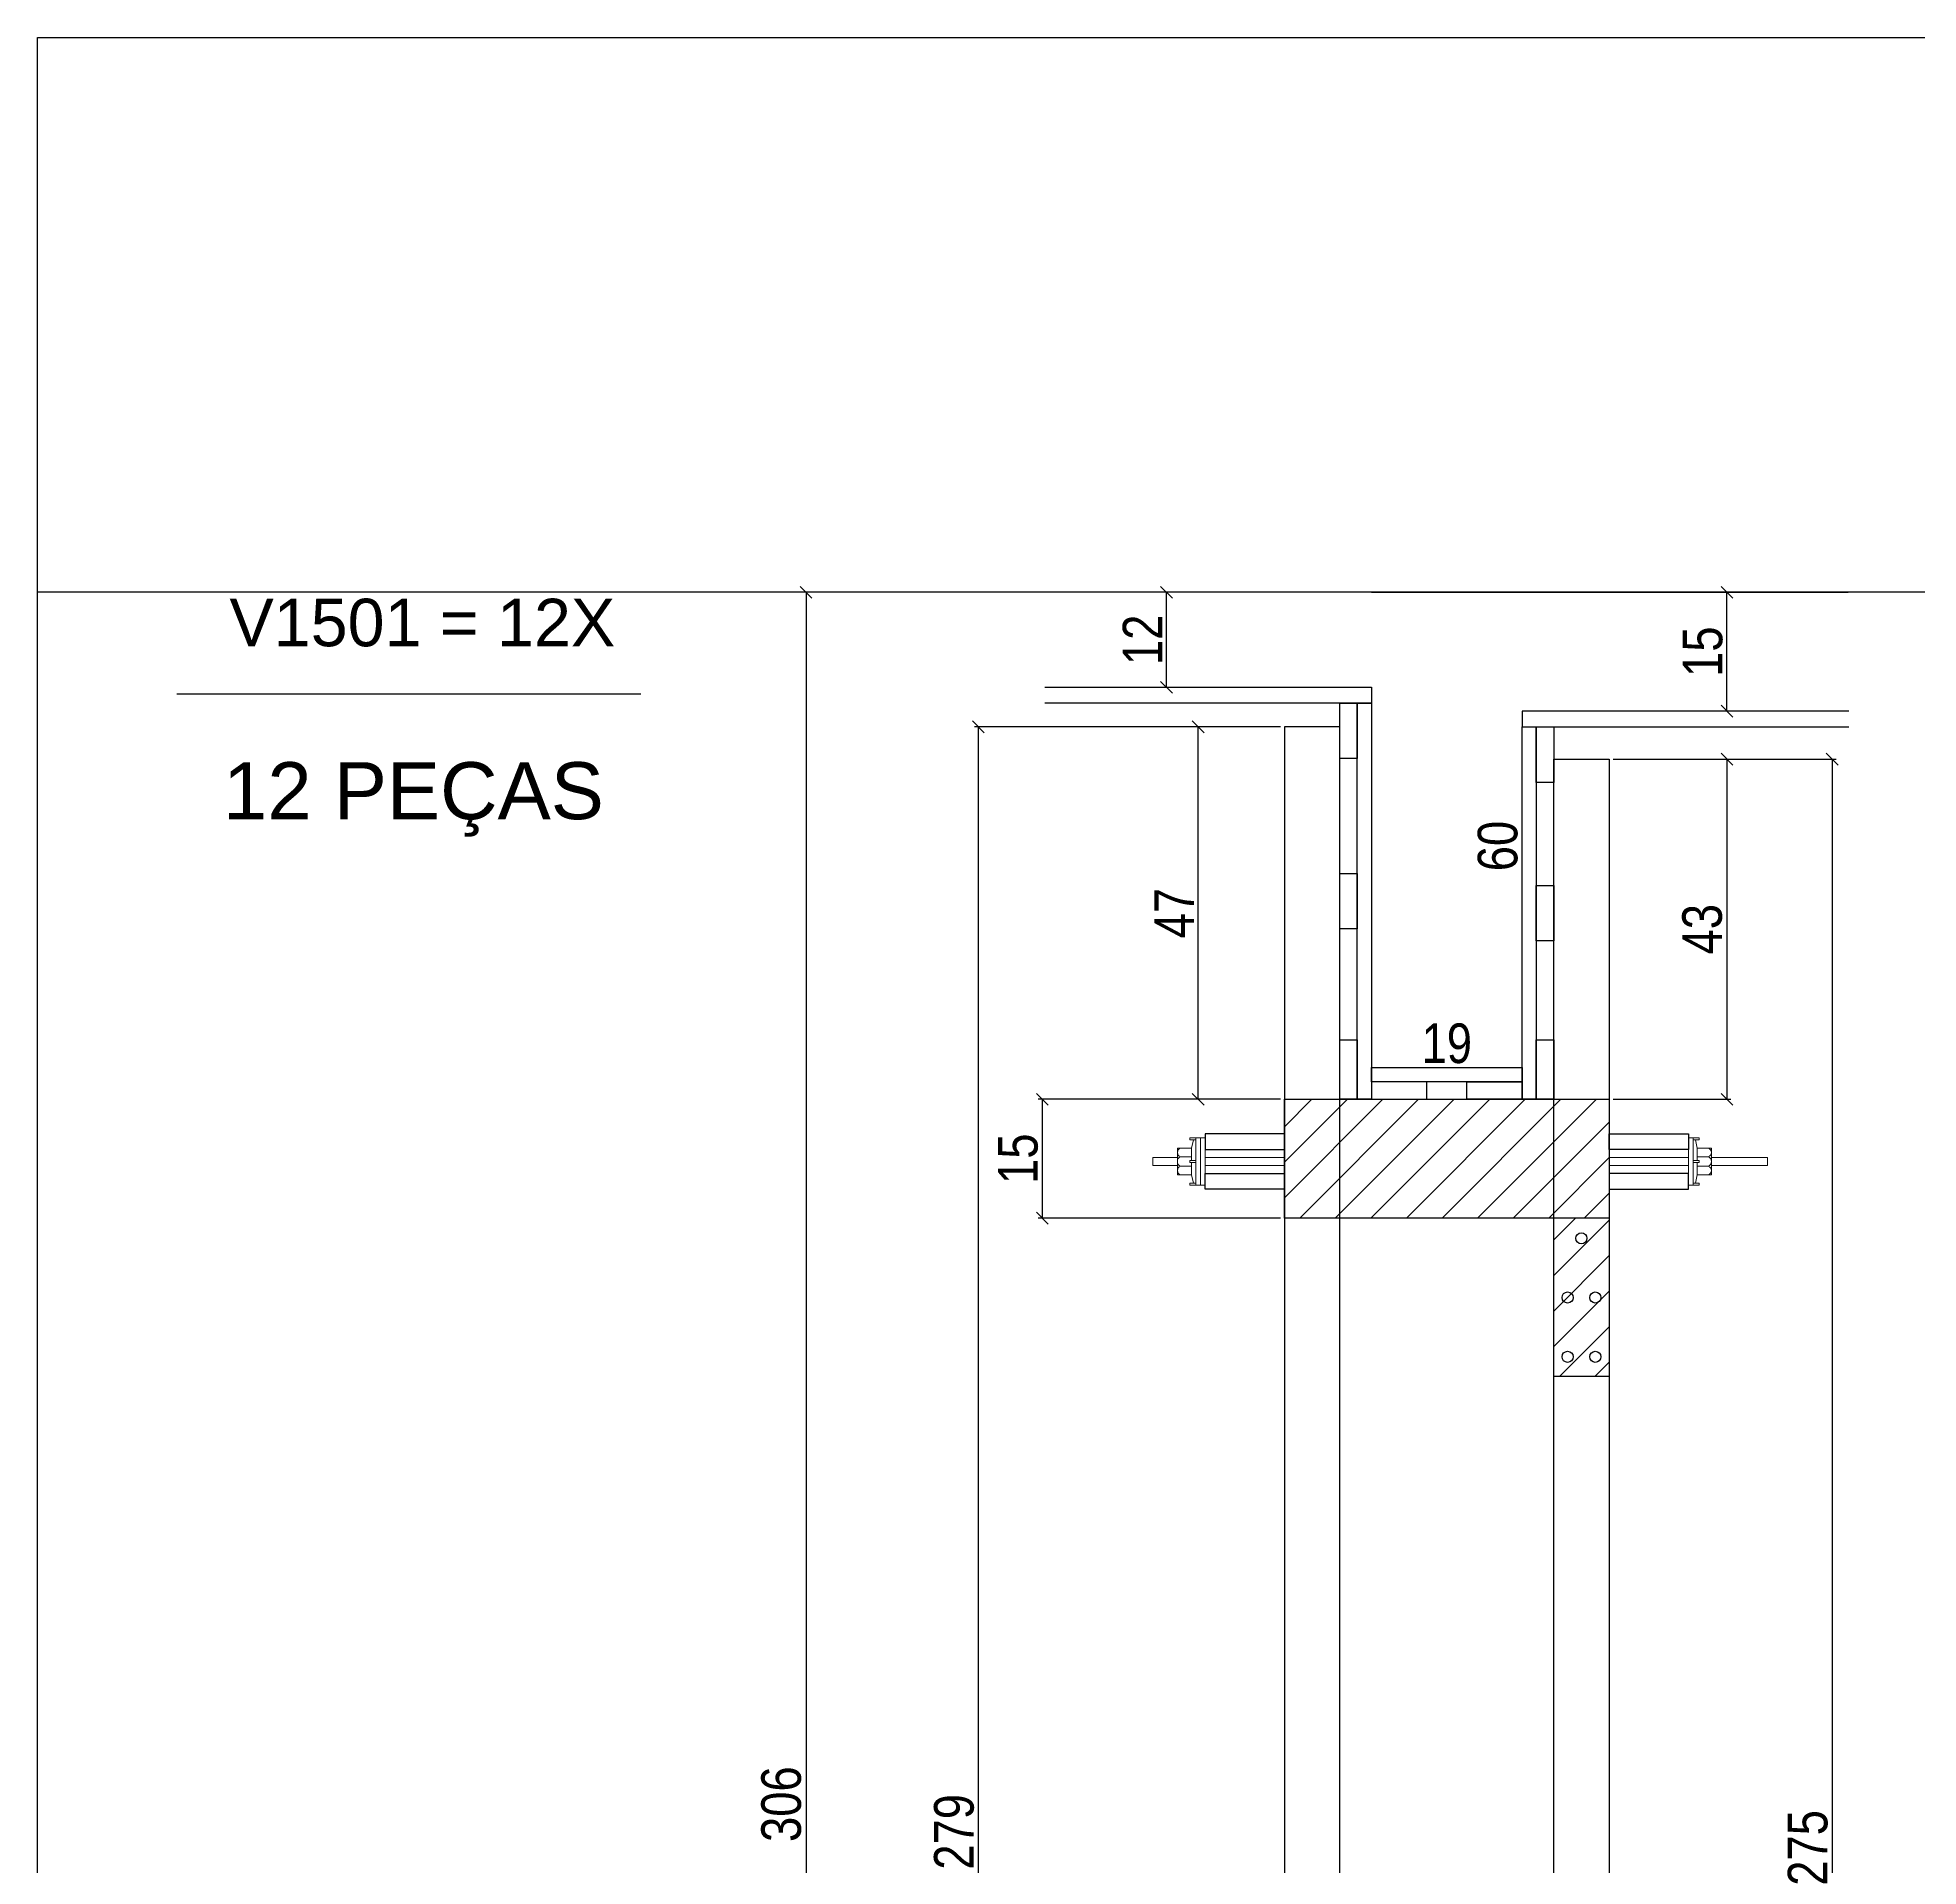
# Model space of a CAD drawing. Extents: x 17311 to 161354, y 153625 to 211469.
# Drawn here: x 17860.1 to 18335, y 207878.9 to 208340.7 of the extents above; entities that cross this region are included whole.
import ezdxf

# ---------------------------------------------------------------- set-up
doc = ezdxf.new("R2010")
doc.units = 0
doc.layers.get('0').update_dxf_attribs({"linetype": 'CONTINUOUS'})
doc.layers.get('DEFPOINTS').update_dxf_attribs({"linetype": 'CONTINUOUS'})
for name, color, linetype in [('8', 111, 'CONTINUOUS'), ('COTA', 241, 'CONTINUOUS'), ('detalhes', 4, 'CONTINUOUS'), ('HACHURA', 8, 'CONTINUOUS'), ('TIRAS REESCORAMENTO', 252, 'CONTINUOUS'), ('VIGAS', 3, 'CONTINUOUS')]:
    doc.layers.add(name, color=color, linetype=linetype)
doc.layers.add('BARRA_ANCORAGEM', color=1, linetype='CONTINUOUS', lineweight=15)
doc.styles.add('COTA TECNICA 2X', font='techl___.ttf', dxfattribs={"height": 10})
doc.styles.add('R80-50', font='arial.ttf', dxfattribs={"height": 10})
doc.dimstyles.new('SECAO', dxfattribs={"dimscale": 0.333333, "dimtxt": 5, "dimasz": 9, "dimexe": 3, "dimexo": 3, "dimgap": 3, "dimtad": 1, "dimdec": 1, "dimlfac": 0.5, "dimzin": 12, "dimdsep": 46, "dimtxsty": 'COTA TECNICA 2X', "dimblk1": 'OBLIQUE', "dimblk2": 'OBLIQUE', "dimsah": 1, "dimcen": 0.9, "dimclrd": 4, "dimclre": 4, "dimclrt": 240, "dimadec": 1, "dimazin": 3, "dimtfac": 1, "dimtdec": 1, "dimtmove": 0, "dimatfit": 3, "dimfxl": 1, "dimtolj": 1, "dimtzin": 12, "dimarcsym": 0})

# ---------------------------------------------------------------- blocks, each defined once
blk = doc.blocks.new('_Oblique')
at = {"color": 0, "linetype": 'ByBlock', "lineweight": -2}
blk.add_line((-0.5, -0.5), (0.5, 0.5), dxfattribs=at)
blk = doc.blocks.new('*D2809')
at = {"layer": 'DEFPOINTS', "color": 0, "transparency": 16777216}
for p in [(18174.93, 208166.66), (18097.63, 207608.57), (18174.93, 207608.57)]:
    blk.add_point(p, dxfattribs=at)
at = {"layer": 'detalhes', "color": 4, "lineweight": -2, "transparency": 16777216}
for p, q in [((18173.93, 208166.66), (18096.63, 208166.66)), ((18097.63, 208166.66), (18097.63, 207608.57)), ((18173.93, 207608.57), (18096.63, 207608.57))]:
    blk.add_line(p, q, dxfattribs=at)
at = {"layer": 'detalhes', "color": 4, "lineweight": -2, "transparency": 16777216, "xscale": 3, "yscale": 3, "zscale": 3}
for p, rotation in [((18097.63, 208166.66), 90), ((18097.63, 207608.57), 270)]:
    blk.add_blockref('_Oblique', p, dxfattribs=dict(at, rotation=rotation))
at = {"layer": 'detalhes', "color": 240, "transparency": 16777216, "insert": (18091.53, 207887.61), "char_height": 10, "attachment_point": 5, "rotation": 90, "style": 'COTA TECNICA 2X'}
blk.add_mtext('\\A1;279', dxfattribs=at)
blk = doc.blocks.new('*D2815')
at = {"layer": 'DEFPOINTS', "color": 0, "transparency": 16777216}
for p in [(18153.16, 208166.66), (18174.93, 208166.66), (18174.93, 208072.61)]:
    blk.add_point(p, dxfattribs=at)
at = {"layer": 'detalhes', "color": 4, "lineweight": -2, "transparency": 16777216}
for p, q in [((18173.93, 208166.66), (18152.16, 208166.66)), ((18153.16, 208072.61), (18153.16, 208166.66)), ((18173.93, 208072.61), (18152.16, 208072.61))]:
    blk.add_line(p, q, dxfattribs=at)
at = {"layer": 'detalhes', "color": 4, "lineweight": -2, "transparency": 16777216, "xscale": 3, "yscale": 3, "zscale": 3}
for p, rotation in [((18153.16, 208166.66), 90), ((18153.16, 208072.61), 270)]:
    blk.add_blockref('_Oblique', p, dxfattribs=dict(at, rotation=rotation))
at = {"layer": 'detalhes', "color": 240, "transparency": 16777216, "insert": (18147.08, 208119.63), "char_height": 10, "attachment_point": 5, "rotation": 90, "style": 'COTA TECNICA 2X'}
blk.add_mtext('\\A1;47', dxfattribs=at)
blk = doc.blocks.new('*D2816')
at = {"layer": 'DEFPOINTS', "color": 0, "transparency": 16777216}
for p in [(18256.93, 208158.54), (18256.93, 208072.61), (18286.68, 208072.61)]:
    blk.add_point(p, dxfattribs=at)
at = {"layer": 'detalhes', "color": 4, "lineweight": -2, "transparency": 16777216}
for p, q in [((18257.93, 208158.54), (18287.68, 208158.54)), ((18286.68, 208158.54), (18286.68, 208072.61)), ((18257.93, 208072.61), (18287.68, 208072.61))]:
    blk.add_line(p, q, dxfattribs=at)
at = {"layer": 'detalhes', "color": 4, "lineweight": -2, "transparency": 16777216, "xscale": 3, "yscale": 3, "zscale": 3}
for p, rotation in [((18286.68, 208158.54), 90), ((18286.68, 208072.61), 270)]:
    blk.add_blockref('_Oblique', p, dxfattribs=dict(at, rotation=rotation))
at = {"layer": 'detalhes', "color": 240, "transparency": 16777216, "insert": (18280.46, 208115.57), "char_height": 10, "attachment_point": 5, "rotation": 90, "style": 'COTA TECNICA 2X'}
blk.add_mtext('\\A1;43', dxfattribs=at)
blk = doc.blocks.new('*D2817')
at = {"layer": 'DEFPOINTS', "color": 0, "transparency": 16777216}
for p in [(18188.93, 208200.66), (18054.13, 207588.57), (18174.93, 207588.57)]:
    blk.add_point(p, dxfattribs=at)
at = {"layer": 'detalhes', "color": 4, "lineweight": -2, "transparency": 16777216}
for p, q in [((18187.93, 208200.66), (18053.13, 208200.66)), ((18054.13, 208200.66), (18054.13, 207588.57)), ((18173.93, 207588.57), (18053.13, 207588.57))]:
    blk.add_line(p, q, dxfattribs=at)
at = {"layer": 'detalhes', "color": 4, "lineweight": -2, "transparency": 16777216, "xscale": 3, "yscale": 3, "zscale": 3}
for p, rotation in [((18054.13, 208200.66), 90), ((18054.13, 207588.57), 270)]:
    blk.add_blockref('_Oblique', p, dxfattribs=dict(at, rotation=rotation))
at = {"layer": 'detalhes', "color": 240, "transparency": 16777216, "insert": (18047.91, 207894.61), "char_height": 10, "attachment_point": 5, "rotation": 90, "style": 'COTA TECNICA 2X'}
blk.add_mtext('\\A1;306', dxfattribs=at)
blk = doc.blocks.new('*D2819')
at = {"layer": 'DEFPOINTS', "color": 0, "transparency": 16777216}
for p in [(18211.96, 208200.66), (18234.93, 208200.66), (18211.96, 208080.61)]:
    blk.add_point(p, dxfattribs=at)
at = {"layer": 'detalhes', "color": 240, "transparency": 16777216, "insert": (18228.82, 208136.58), "char_height": 10, "attachment_point": 5, "rotation": 90, "style": 'COTA TECNICA 2X'}
blk.add_mtext('\\A1;60', dxfattribs=at)
blk = doc.blocks.new('*D2820')
at = {"layer": 'DEFPOINTS', "color": 0, "transparency": 16777216}
for p in [(18196.93, 208080.61), (18234.93, 208080.61), (18234.93, 208080.61)]:
    blk.add_point(p, dxfattribs=at)
at = {"layer": 'detalhes', "color": 240, "transparency": 16777216, "insert": (18215.93, 208086.7), "char_height": 10, "attachment_point": 5, "style": 'COTA TECNICA 2X'}
blk.add_mtext('\\A1;19', dxfattribs=at)
blk = doc.blocks.new('*D2823')
at = {"layer": 'DEFPOINTS', "color": 0, "transparency": 16777216}
for p in [(18286.68, 208200.66), (18286.68, 208200.66), (18286.68, 208170.66)]:
    blk.add_point(p, dxfattribs=at)
at = {"layer": 'detalhes', "color": 4, "lineweight": -2, "transparency": 16777216}
for p, q in [((18286.68, 208170.66), (18286.68, 208200.66)), ((18287.68, 208200.66), (18287.68, 208200.66)), ((18287.68, 208170.66), (18287.68, 208170.66))]:
    blk.add_line(p, q, dxfattribs=at)
at = {"layer": 'detalhes', "color": 4, "lineweight": -2, "transparency": 16777216, "xscale": 3, "yscale": 3, "zscale": 3}
for p, rotation in [((18286.68, 208200.66), 90), ((18286.68, 208170.66), 270)]:
    blk.add_blockref('_Oblique', p, dxfattribs=dict(at, rotation=rotation))
at = {"layer": 'detalhes', "color": 240, "transparency": 16777216, "insert": (18280.57, 208185.66), "char_height": 10, "attachment_point": 5, "rotation": 90, "style": 'COTA TECNICA 2X'}
blk.add_mtext('\\A1;15', dxfattribs=at)
blk = doc.blocks.new('*D2824')
at = {"layer": 'DEFPOINTS', "color": 0, "transparency": 16777216}
for p in [(18257.93, 208158.54), (18257.93, 207608.57), (18313.22, 207608.57)]:
    blk.add_point(p, dxfattribs=at)
at = {"layer": 'detalhes', "color": 4, "lineweight": -2, "transparency": 16777216}
for p, q in [((18258.93, 208158.54), (18314.22, 208158.54)), ((18313.22, 208158.54), (18313.22, 207608.57)), ((18258.93, 207608.57), (18314.22, 207608.57))]:
    blk.add_line(p, q, dxfattribs=at)
at = {"layer": 'detalhes', "color": 4, "lineweight": -2, "transparency": 16777216, "xscale": 3, "yscale": 3, "zscale": 3}
for p, rotation in [((18313.22, 208158.54), 90), ((18313.22, 207608.57), 270)]:
    blk.add_blockref('_Oblique', p, dxfattribs=dict(at, rotation=rotation))
at = {"layer": 'detalhes', "color": 240, "transparency": 16777216, "insert": (18307.11, 207883.55), "char_height": 10, "attachment_point": 5, "rotation": 90, "style": 'COTA TECNICA 2X'}
blk.add_mtext('\\A1;275', dxfattribs=at)
blk = doc.blocks.new('*D2829')
at = {"layer": 'DEFPOINTS', "color": 0, "transparency": 16777216}
for p in [(18145.17, 208200.66), (18145.17, 208200.66), (18145.17, 208176.66)]:
    blk.add_point(p, dxfattribs=at)
at = {"layer": 'detalhes', "color": 4, "lineweight": -2, "transparency": 16777216}
for p, q in [((18144.17, 208200.66), (18144.17, 208200.66)), ((18145.17, 208176.66), (18145.17, 208200.66)), ((18144.17, 208176.66), (18144.17, 208176.66))]:
    blk.add_line(p, q, dxfattribs=at)
at = {"layer": 'detalhes', "color": 4, "lineweight": -2, "transparency": 16777216, "xscale": 3, "yscale": 3, "zscale": 3}
for p, rotation in [((18145.17, 208200.66), 90), ((18145.17, 208176.66), 270)]:
    blk.add_blockref('_Oblique', p, dxfattribs=dict(at, rotation=rotation))
at = {"layer": 'detalhes', "color": 240, "transparency": 16777216, "insert": (18139.11, 208188.66), "char_height": 10, "attachment_point": 5, "rotation": 90, "style": 'COTA TECNICA 2X'}
blk.add_mtext('\\A1;12', dxfattribs=at)
blk = doc.blocks.new('*D3287')
at = {"layer": 'DEFPOINTS', "color": 0, "transparency": 16777216}
for p in [(18174.93, 208072.61), (18113.79, 208042.61), (18174.93, 208042.61)]:
    blk.add_point(p, dxfattribs=at)
at = {"layer": 'detalhes', "color": 4, "lineweight": -2, "transparency": 16777216}
for p, q in [((18173.93, 208072.61), (18112.79, 208072.61)), ((18113.79, 208072.61), (18113.79, 208042.61)), ((18173.93, 208042.61), (18112.79, 208042.61))]:
    blk.add_line(p, q, dxfattribs=at)
at = {"layer": 'detalhes', "color": 4, "lineweight": -2, "transparency": 16777216, "xscale": 3, "yscale": 3, "zscale": 3}
for p, rotation in [((18113.79, 208072.61), 90), ((18113.79, 208042.61), 270)]:
    blk.add_blockref('_Oblique', p, dxfattribs=dict(at, rotation=rotation))
at = {"layer": 'detalhes', "color": 240, "transparency": 16777216, "insert": (18107.68, 208057.61), "char_height": 10, "attachment_point": 5, "rotation": 90, "style": 'COTA TECNICA 2X'}
blk.add_mtext('\\A1;15', dxfattribs=at)
blk = doc.blocks.new('A$C51C4441F')
at = {"layer": 'BARRA_ANCORAGEM'}
for p, q in [((-2.25, 3.4), (-1.79, 5.5)), ((-2.25, 3.4), (-5.81, 3.39)), ((-5.81, 3.39), (-5.81, -3.39)), ((-2.25, 1.2), (-5.02, 1.2)), ((-2.25, 3.4), (-2.25, 3.4)), ((-2.25, 3.4), (-2.25, 0.25)), ((-2.25, -3.4), (-5.81, -3.39)), ((-2.25, -1.2), (-5.02, -1.2)), ((-2.25, -0.25), (-2.25, -3.4)), ((-2.25, -3.4), (-1.79, -5.5))]:
    blk.add_line(p, q, dxfattribs=at)
for points in [[(-2.7, 6), (-1.2, 6), (-1.2, 5.5), (-2.7, 5.5)], [(-1.2, -6), (0, -6), (0, 6), (-1.2, 6)], [(-2.7, 0.25), (-1.2, 0.25), (-1.2, -0.25), (-2.7, -0.25)], [(-2.7, -6), (-1.2, -6), (-1.2, -5.5), (-2.7, -5.5)]]:
    blk.add_lwpolyline(points, close=True, dxfattribs=at)
for centre, radius, start, end in [((-4.66, 2.3), 1.15, 107.7845, 252.2718), ((-4.52, 0), 1.3, 112.648, 247.4083), ((-4.66, -2.3), 1.15, 107.7845, 252.2718)]:
    blk.add_arc(centre, radius, start, end, dxfattribs=at)

msp = doc.modelspace()

# ---------------------------------------------------------------- hatches: boundary and pattern name
at = {"layer": 'COTA'}
h = msp.add_hatch(dxfattribs=at)
h.set_pattern_fill('ANSI31', color=256, scale=2, style=0)
h.set_pattern_definition([(45, (-6440.0255, -5224.458), (-4.49012806, 4.49012806), [])])
h.paths.add_polyline_path([(18256.93, 208055.91), (18256.93, 208072.61), (18174.93, 208072.61), (18174.93, 208042.61), (18256.93, 208042.61), (18256.93, 208053.91), (18256.93, 208054.91), (18256.93, 208056.91)])
h = msp.add_hatch(dxfattribs=at)
h.set_pattern_fill('ANSI31', color=256, scale=2, style=0)
h.set_pattern_definition([(45, (-5416.802, 9783.201), (-4.49012806, 4.49012806), [])])
h.paths.add_polyline_path([(18243.05, 208002.58), (18257.05, 208002.58), (18257.05, 208042.52), (18243.05, 208042.52)])

# ---------------------------------------------------------------- linework, layer by layer
msp.add_line((18256.93, 208002.58), (18242.93, 208002.58))
at = {"linetype": 'Continuous'}
for points in [[(18174.93, 207608.57), (18188.93, 207608.57), (18188.93, 208166.66), (18174.93, 208166.66)], [(18256.93, 207608.57), (18242.93, 207608.57), (18242.93, 208158.54), (18256.93, 208158.54)], [(18256.93, 208042.61), (18174.93, 208042.61), (18174.93, 208072.61), (18256.93, 208072.61)]]:
    msp.add_lwpolyline(points, close=True, dxfattribs=at)
for centre in [(18249.93, 208037.52), (18246.43, 208022.55), (18253.43, 208022.55), (18246.43, 208007.58), (18253.43, 208007.58)]:
    msp.add_circle(centre, 1.4)
at = {"layer": '8', "color": 5, "linetype": 'Continuous'}
msp.add_lwpolyline([(18456.91, 207375.96), (17860.1, 207375.96), (17860.1, 208340.74), (18456.91, 208340.74)], close=True, dxfattribs=at)
at = {"layer": 'BARRA_ANCORAGEM'}
for points in [[(18153.73, 208062.91), (18154.93, 208062.91), (18154.93, 208050.91), (18153.73, 208050.91)], [(18278.13, 208062.91), (18276.93, 208062.91), (18276.93, 208050.91), (18278.13, 208050.91)], [(18141.73, 208055.91), (18147.91, 208055.91), (18147.91, 208057.91), (18141.73, 208057.91)], [(18154.93, 208055.91), (18174.93, 208055.91), (18174.93, 208057.91), (18154.93, 208057.91)], [(18276.93, 208055.91), (18256.93, 208055.91), (18256.93, 208057.91), (18276.93, 208057.91)], [(18282.74, 208055.91), (18296.93, 208055.91), (18296.93, 208057.91), (18282.74, 208057.91)]]:
    msp.add_lwpolyline(points, close=True, dxfattribs=at)
at = {"layer": 'HACHURA', "color": 7}
msp.add_line((17895.25, 208175.04), (18012.4, 208175.04), dxfattribs=at)
at = {"layer": 'TIRAS REESCORAMENTO', "linetype": 'ByBlock'}
for p, q in [((22634.59, 208200.66), (17860.1, 208200.66)), ((18196.93, 208200.66), (18317.27, 208200.66)), ((18234.93, 208166.66), (18317.41, 208166.66))]:
    msp.add_line(p, q, dxfattribs=at)
for points in [[(18114.44, 208176.66), (18196.93, 208176.66), (18196.93, 208172.66), (18114.44, 208172.66)], [(18196.93, 208072.61), (18193.33, 208072.61), (18193.33, 208172.66), (18196.93, 208172.66), (18196.93, 208072.61)], [(18317.41, 208170.66), (18234.93, 208170.66), (18234.93, 208166.66), (18317.41, 208166.66)], [(18238.53, 208072.61), (18234.93, 208072.61), (18234.93, 208166.66), (18238.53, 208166.66), (18238.53, 208072.61)]]:
    msp.add_lwpolyline(points, dxfattribs=at)
for points in [[(18188.93, 208172.66), (18193.33, 208172.66), (18193.33, 208158.66), (18188.93, 208158.66)], [(18238.53, 208166.66), (18242.93, 208166.66), (18242.93, 208152.66), (18238.53, 208152.66)], [(18188.93, 208129.63), (18193.33, 208129.63), (18193.33, 208115.63), (18188.93, 208115.63)], [(18238.53, 208126.63), (18242.93, 208126.63), (18242.93, 208112.63), (18238.53, 208112.63)], [(18188.93, 208087.61), (18193.33, 208087.61), (18193.33, 208072.61), (18188.93, 208072.61)], [(18238.53, 208087.61), (18242.93, 208087.61), (18242.93, 208072.61), (18238.53, 208072.61)], [(18234.93, 208077.01), (18196.93, 208077.01), (18196.93, 208080.61), (18234.93, 208080.61)], [(18210.89, 208072.61), (18210.89, 208077.01), (18196.93, 208077.01), (18196.93, 208072.61)], [(18220.96, 208072.61), (18220.96, 208077.01), (18234.93, 208077.01), (18234.93, 208072.61)], [(18154.93, 208059.91), (18174.93, 208059.91), (18174.93, 208063.91), (18154.93, 208063.91)], [(18276.93, 208059.91), (18256.93, 208059.91), (18256.93, 208063.91), (18276.93, 208063.91)], [(18154.93, 208053.91), (18174.93, 208053.91), (18174.93, 208049.91), (18154.93, 208049.91)], [(18276.93, 208053.91), (18256.93, 208053.91), (18256.93, 208049.91), (18276.93, 208049.91)]]:
    msp.add_lwpolyline(points, close=True, dxfattribs=at)

# ---------------------------------------------------------------- block references
at = {"layer": 'BARRA_ANCORAGEM', "xscale": -1, "rotation": 180}
msp.add_blockref('A$C51C4441F', (18153.73, 208056.91), dxfattribs=at)
at = {"layer": 'BARRA_ANCORAGEM', "xscale": -1}
msp.add_blockref('A$C51C4441F', (18276.93, 208056.91), dxfattribs=at)

# ---------------------------------------------------------------- texts
at = {"layer": 'VIGAS', "color": 7, "attachment_point": 1, "style": 'R80-50'}
for s, width, insert, char_height in [('V1501 = 12X', 124.324, (17908.55, 208199.03), 12), ('12 PEÇAS', 162.221, (17906.93, 208157.75), 14.4)]:
    msp.add_mtext_dynamic_manual_height_columns(s, width=width, gutter_width=50, heights=[0], dxfattribs=dict(at, insert=insert, char_height=char_height))

# ---------------------------------------------------------------- dimensions: what is measured, and where the dimension line sits
at = {"layer": 'detalhes', "color": 3}
for base, p1, p2, picture, middle in [((18054.13, 207588.57), (18188.93, 208200.66), (18174.93, 207588.57), '*D2817', (18047.91, 207894.61)), ((18145.17, 208200.66), (18145.17, 208176.66), (18145.17, 208200.66), '*D2829', (18139.11, 208188.66)), ((18286.68, 208200.66), (18286.68, 208170.66), (18286.68, 208200.66), '*D2823', (18280.57, 208185.66)), ((18097.63, 207608.57), (18174.93, 208166.66), (18174.93, 207608.57), '*D2809', (18091.53, 207887.61)), ((18153.16, 208166.66), (18174.93, 208072.61), (18174.93, 208166.66), '*D2815', (18147.08, 208119.63)), ((18286.68, 208072.61), (18256.93, 208158.54), (18256.93, 208072.61), '*D2816', (18280.46, 208115.57)), ((18313.22, 207608.57), (18257.93, 208158.54), (18257.93, 207608.57), '*D2824', (18307.11, 207883.55)), ((18113.79, 208042.61), (18174.93, 208072.61), (18174.93, 208042.61), '*D3287', (18107.68, 208057.61))]:
    dim = msp.add_linear_dim(base=base, p1=p1, p2=p2, angle=90, dimstyle='SECAO', dxfattribs=at)
    dim.commit()
    dim.dimension.update_dxf_attribs({"geometry": picture, "text_midpoint": middle})
dim = msp.add_linear_dim(base=(18234.93, 208200.66), p1=(18211.96, 208080.61), p2=(18211.96, 208200.66), angle=90, dimstyle='SECAO', override={"dimse1": 1, "dimse2": 1, "dimsd1": 1, "dimsd2": 1}, dxfattribs=at)
dim.commit()
dim.dimension.update_dxf_attribs({"geometry": '*D2819', "text_midpoint": (18234.93, 208136.58), "dimtype": 160})
dim = msp.add_linear_dim(base=(18234.93, 208080.61), p1=(18196.93, 208080.61), p2=(18234.93, 208080.61), dimstyle='SECAO', override={"dimse1": 1, "dimse2": 1, "dimsd1": 1, "dimsd2": 1}, dxfattribs=at)
dim.commit()
dim.dimension.update_dxf_attribs({"geometry": '*D2820', "text_midpoint": (18215.93, 208080.61), "dimtype": 160})

doc.saveas('drawing.dxf')
